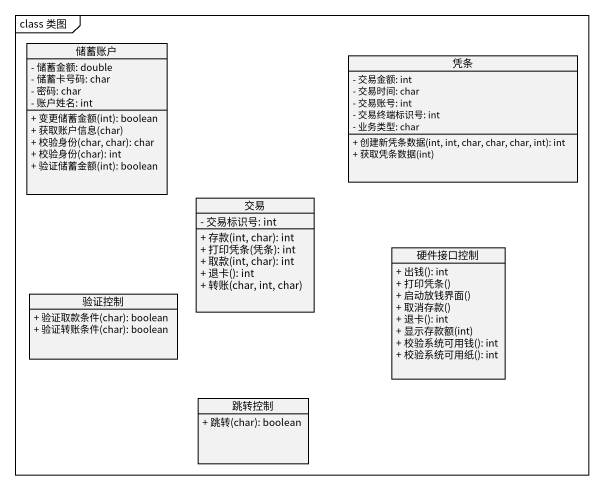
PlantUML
@startuml
mainframe class 类图
hide circle
hide empty members
skinparam classAttributeIconSize 0
class 储蓄账户 {
  - 储蓄金额: double
  - 储蓄卡号码: char
  - 密码: char
  - 账户姓名: int
  + 变更储蓄金额(int): boolean
  + 获取账户信息(char)
  + 校验身份(char, char): char
  + 校验身份(char): int
  + 验证储蓄金额(int): boolean
}
class 凭条 {
  - 交易金额: int
  - 交易时间: char
  - 交易账号: int
  - 交易终端标识号: int
  - 业务类型: char
  + 创建新凭条数据(int, int, char, char, char, int): int
  + 获取凭条数据(int)
}
class 交易 {
  - 交易标识号: int
  + 存款(int, char): int
  + 打印凭条(凭条): int
  + 取款(int, char): int
  + 退卡(): int
  + 转账(char, int, char)
}
class 硬件接口控制 {
  + 出钱(): int
  + 打印凭条()
  + 启动放钱界面()
  + 取消存款()
  + 退卡(): int
  + 显示存款额(int)
  + 校验系统可用钱(): int
  + 校验系统可用纸(): int
}
class 验证控制 {
  + 验证取款条件(char): boolean
  + 验证转账条件(char): boolean
}
class 跳转控制 {
  + 跳转(char): boolean
}
@enduml
